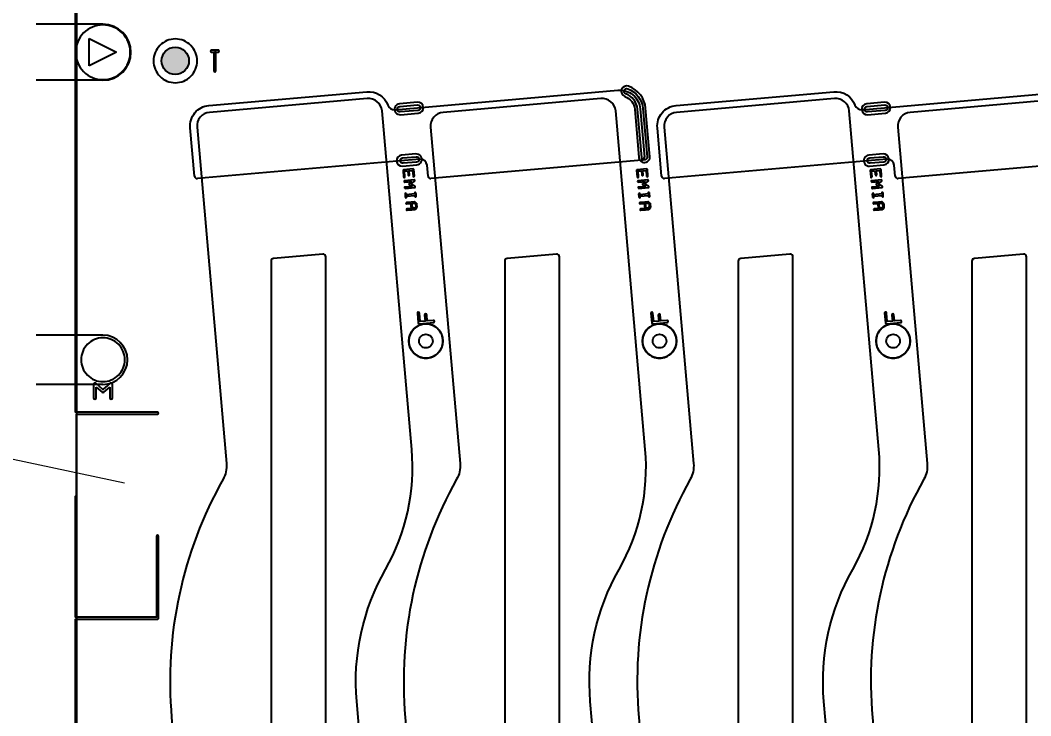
# Model space of a CAD drawing. Extents: x 2864 to 3941, y 2420 to 3182.
# Drawn here: x 3533.9 to 3607.8, y 2698.1 to 2749 of the extents above; entities that cross this region are included whole.
import ezdxf

# ---------------------------------------------------------------- set-up
doc = ezdxf.new("R2010")
doc.units = 0
for name, color, linetype in [('ada-b', 3, 'Continuous'), ('btr2_panel', 7, 'Continuous'), ('emi-panel', 2, 'Continuous'), ('emia-block-b', 5, 'Continuous')]:
    doc.layers.add(name, color=color, linetype=linetype)
doc.layers.add('備註', color=1, linetype='Continuous', lineweight=0)
doc.styles.get("Standard").update_dxf_attribs({"font": 'simplex.shx', "height": 2.7})

msp = doc.modelspace()

# ---------------------------------------------------------------- hatches: boundary and pattern name
at = {"layer": 'emia-block-b', "linetype": 'Continuous'}
msp.add_hatch(color=256, dxfattribs=at).paths.add_polyline_path([(3546.22166, 2746.05097, 1), (3544.22166, 2746.05097, 1)])

# ---------------------------------------------------------------- linework, layer by layer
at = {"layer": 'ada-b', "linetype": 'Continuous'}
for points in [[(3556.2348, 2669.41597), (3556.23502, 2731.70777, 0.440004), (3556.01759, 2731.907), (3552.41713, 2731.592, 0.388891), (3552.23456, 2731.39276), (3552.23462, 2673.78117, -0.440016), (3552.0172, 2673.58193), (3548.73462, 2673.86914, 1), (3548.38616, 2669.88432), (3556.01738, 2669.21674, 0.44002)], [(3556.23491, 2669.41598), (3556.23502, 2731.70777, 0.440004), (3556.01759, 2731.907), (3552.41713, 2731.592, 0.388891), (3552.23456, 2731.39276), (3552.23453, 2669.7309, 0.388895), (3552.41711, 2669.53166), (3556.01746, 2669.21672, 0.440063)], [(3573.3348, 2669.41597), (3573.33502, 2731.70777, 0.440004), (3573.11759, 2731.907), (3569.51713, 2731.592, 0.388891), (3569.33456, 2731.39276), (3569.33462, 2673.78117, -0.440016), (3569.1172, 2673.58193), (3565.83462, 2673.86914, 1), (3565.48616, 2669.88432), (3573.11738, 2669.21674, 0.44002)], [(3573.33491, 2669.41598), (3573.33502, 2731.70777, 0.440004), (3573.11759, 2731.907), (3569.51713, 2731.592, 0.388891), (3569.33456, 2731.39276), (3569.33453, 2669.7309, 0.388895), (3569.51711, 2669.53166), (3573.11746, 2669.21672, 0.440063)], [(3590.4348, 2669.41597), (3590.43502, 2731.70777, 0.440004), (3590.21759, 2731.907), (3586.61713, 2731.592, 0.388891), (3586.43456, 2731.39276), (3586.43462, 2673.78117, -0.440016), (3586.2172, 2673.58193), (3582.93462, 2673.86914, 1), (3582.58616, 2669.88432), (3590.21738, 2669.21674, 0.44002)], [(3590.43491, 2669.41598), (3590.43502, 2731.70777, 0.440004), (3590.21759, 2731.907), (3586.61713, 2731.592, 0.388891), (3586.43456, 2731.39276), (3586.43453, 2669.7309, 0.388895), (3586.61711, 2669.53166), (3590.21746, 2669.21672, 0.440063)], [(3607.5348, 2669.41597), (3607.53502, 2731.70777, 0.440004), (3607.31759, 2731.907), (3603.71713, 2731.592, 0.388891), (3603.53456, 2731.39276), (3603.53462, 2673.78117, -0.440016), (3603.3172, 2673.58193), (3600.03462, 2673.86914, 1), (3599.68616, 2669.88432), (3607.31738, 2669.21674, 0.44002)], [(3607.53491, 2669.41598), (3607.53502, 2731.70777, 0.440004), (3607.31759, 2731.907), (3603.71713, 2731.592, 0.388891), (3603.53456, 2731.39276), (3603.53453, 2669.7309, 0.388895), (3603.71711, 2669.53166), (3607.31746, 2669.21672, 0.440063)]]:
    msp.add_lwpolyline(points, format="xyb", close=True, dxfattribs=at)
at = {"layer": 'btr2_panel'}
for p, q in [((3538.92299, 2745.67608), (3538.92299, 2747.67608)), ((3538.92299, 2747.67608), (3540.92299, 2746.67608)), ((3540.92299, 2746.67608), (3538.92299, 2745.67608)), ((3562.76658, 2736.87186), (3562.46582, 2737.03646)), ((3579.86658, 2736.87186), (3579.56582, 2737.03646)), ((3596.96658, 2736.87186), (3596.66582, 2737.03646))]:
    msp.add_line(p, q, dxfattribs=at)
at = {"layer": 'btr2_panel', "linetype": 'Continuous'}
for points in [[(3791.92299, 2643.67608), (3537.92299, 2643.67608), (3537.92299, 2646.42608, 0.414215), (3539.17299, 2647.67608, 0.414215), (3537.92299, 2648.92608), (3537.92299, 2675.68276, -0.044688), (3537.42299, 2676.08572), (3537.42299, 2681.26645, -0.044688), (3537.92299, 2681.66941), (3537.92299, 2705.18838), (3543.92299, 2705.18838, 0.414239), (3543.99849, 2705.26388), (3543.99849, 2711.26388, 1), (3543.84749, 2711.26388), (3543.84749, 2705.33938), (3537.92299, 2705.33938), (3537.92299, 2714.18838, 0.414239), (3537.99849, 2714.26388), (3537.99849, 2720.18838), (3543.92299, 2720.18838, 1), (3543.92299, 2720.33938), (3537.92299, 2720.33938), (3537.92299, 2746.67608), (3537.92299, 2836.18276, -0.044688)], [(3578.40555, 2744.19751, 1), (3578.13259, 2743.44552, -0.291712), (3578.85308, 2742.5074), (3579.16265, 2738.96908, 1), (3579.9596, 2739.0388)], [(3579.76036, 2739.02137, -1), (3579.36188, 2738.98651), (3579.05232, 2742.52483, 0.29171), (3578.20083, 2743.63351, -1), (3578.33731, 2744.00951)], [(3578.33731, 2744.00951, -0.291711), (3579.4508, 2742.55969), (3579.76036, 2739.02137)], [(3579.9596, 2739.0388), (3579.65004, 2742.57712, 0.291712), (3578.40555, 2744.19751)], [(3562.46582, 2737.03646), (3562.73339, 2737.25075, 0.742511), (3562.69782, 2737.33962), (3562.0051, 2737.27902, 1), (3562.01382, 2737.1794), (3562.54202, 2737.22561)], [(3579.56582, 2737.03646), (3579.83339, 2737.25075, 0.742511), (3579.79782, 2737.33962), (3579.1051, 2737.27902, 1), (3579.11382, 2737.1794), (3579.64202, 2737.22561)], [(3596.66582, 2737.03646), (3596.93339, 2737.25075, 0.742511), (3596.89782, 2737.33962), (3596.2051, 2737.27902, 1), (3596.21382, 2737.1794), (3596.74202, 2737.22561)], [(3562.57371, 2736.86342), (3562.04551, 2736.81721, 1), (3562.05422, 2736.71759), (3562.74682, 2736.77818, 0.743044), (3562.76658, 2736.87186)], [(3562.54202, 2737.22561), (3562.34487, 2737.06771, 0.53607), (3562.35202, 2736.98474), (3562.57371, 2736.86342)], [(3579.67371, 2736.86342), (3579.14551, 2736.81721, 1), (3579.15422, 2736.71759), (3579.84682, 2736.77818, 0.743044), (3579.86658, 2736.87186)], [(3579.64202, 2737.22561), (3579.44487, 2737.06771, 0.53607), (3579.45202, 2736.98474), (3579.67371, 2736.86342)], [(3596.77371, 2736.86342), (3596.24551, 2736.81721, 1), (3596.25422, 2736.71759), (3596.94682, 2736.77818, 0.743044), (3596.96658, 2736.87186)], [(3596.74202, 2737.22561), (3596.54487, 2737.06771, 0.53607), (3596.55202, 2736.98474), (3596.77371, 2736.86342)], [(3540.62141, 2721.38057), (3540.62141, 2722.37395, 0.63678), (3540.4572, 2722.45061), (3539.92538, 2722.00743), (3539.39357, 2722.45061, 0.63678), (3539.22936, 2722.37395), (3539.22936, 2721.38057, 1), (3539.42936, 2721.38057), (3539.42936, 2722.16044)], [(3539.42936, 2722.16044), (3539.86137, 2721.80044, 0.362064), (3539.9894, 2721.80044), (3540.42141, 2722.16044)], [(3540.42141, 2722.16044), (3540.42141, 2721.38057, 1), (3540.62141, 2721.38057)]]:
    msp.add_lwpolyline(points, format="xyb", dxfattribs=at)
for points in [[(3541.92299, 2746.67608, 0.414214), (3539.92299, 2748.67608, 0.414214), (3537.92299, 2746.67608, 0.414214), (3539.92299, 2744.67608, 0.414214)], [(3546.82161, 2746.05097, 0.414214), (3545.22166, 2747.65091, 0.414214), (3543.62172, 2746.05097, 0.414214), (3545.22166, 2744.45102, 0.414214)], [(3548.36069, 2746.69089, 1), (3548.36069, 2746.84089), (3548.11234, 2746.84089), (3547.864, 2746.84089, 1), (3547.864, 2746.69089), (3548.03734, 2746.69089), (3548.03734, 2745.32549, 1), (3548.18734, 2745.32549), (3548.18734, 2746.69089)], [(3562.62299, 2678.84536, 0.145892), (3560.88788, 2687.29719, -0.101585), (3558.98035, 2693.69528), (3558.501, 2699.17421, -0.152268), (3560.60892, 2708.82848, 0.152268), (3562.52597, 2717.61012), (3560.35841, 2742.38538, 0.414215), (3559.27507, 2743.29442), (3547.71928, 2742.28342, 0.414215), (3546.81024, 2741.20007), (3548.96427, 2716.57941, -0.151039), (3548.71521, 2715.42479, 0.151026), (3544.95283, 2697.9889), (3545.43217, 2692.50997, 0.100411), (3548.83641, 2680.99401, -0.144694), (3549.0619, 2679.88277), (3547.4932, 2661.95482, 0.414156), (3548.40229, 2660.87153), (3559.95812, 2659.86035, 0.414232), (3561.04148, 2660.76932)], [(3579.72299, 2678.84536, 0.145892), (3577.98788, 2687.29719, -0.101585), (3576.08035, 2693.69528), (3575.601, 2699.17421, -0.152268), (3577.70892, 2708.82848, 0.152268), (3579.62597, 2717.61012), (3577.45841, 2742.38538, 0.414215), (3576.37507, 2743.29442), (3564.81928, 2742.28342, 0.414215), (3563.91024, 2741.20007), (3566.06427, 2716.57941, -0.151039), (3565.81521, 2715.42479, 0.151026), (3562.05283, 2697.9889), (3562.53217, 2692.50997, 0.100411), (3565.93641, 2680.99401, -0.144694), (3566.1619, 2679.88277), (3564.5932, 2661.95482, 0.414156), (3565.50229, 2660.87153), (3577.05812, 2659.86035, 0.414232), (3578.14148, 2660.76932)], [(3596.82299, 2678.84536, 0.145892), (3595.08788, 2687.29719, -0.101585), (3593.18035, 2693.69528), (3592.701, 2699.17421, -0.152268), (3594.80892, 2708.82848, 0.152268), (3596.72597, 2717.61012), (3594.55841, 2742.38538, 0.414215), (3593.47507, 2743.29442), (3581.91928, 2742.28342, 0.414215), (3581.01024, 2741.20007), (3583.16427, 2716.57941, -0.151039), (3582.91521, 2715.42479, 0.151026), (3579.15283, 2697.9889), (3579.63217, 2692.50997, 0.100411), (3583.03641, 2680.99401, -0.144694), (3583.2619, 2679.88277), (3581.6932, 2661.95482, 0.414156), (3582.60229, 2660.87153), (3594.15812, 2659.86035, 0.414232), (3595.24148, 2660.76932)], [(3613.92299, 2678.84536, 0.145892), (3612.18788, 2687.29719, -0.101585), (3610.28035, 2693.69528), (3609.801, 2699.17421, -0.152268), (3611.90892, 2708.82848, 0.152268), (3613.82597, 2717.61012), (3611.65841, 2742.38538, 0.414215), (3610.57507, 2743.29442), (3599.01928, 2742.28342, 0.414215), (3598.11024, 2741.20007), (3600.26427, 2716.57941, -0.151039), (3600.01521, 2715.42479, 0.151026), (3596.25283, 2697.9889), (3596.73217, 2692.50997, 0.100411), (3600.13641, 2680.99401, -0.144694), (3600.3619, 2679.88277), (3598.7932, 2661.95482, 0.414156), (3599.70229, 2660.87153), (3611.25812, 2659.86035, 0.414232), (3612.34148, 2660.76932)], [(3563.01208, 2742.22569, 1), (3562.94236, 2743.02265), (3561.63518, 2742.90828, 1), (3561.70491, 2742.11133)], [(3562.99465, 2742.42493), (3561.68747, 2742.31057, -1), (3561.65261, 2742.70905), (3562.95979, 2742.82341, -1)], [(3597.21208, 2742.22569, 1), (3597.14236, 2743.02265), (3595.83518, 2742.90828, 1), (3595.90491, 2742.11133)], [(3597.19465, 2742.42493), (3595.88747, 2742.31057, -1), (3595.85261, 2742.70905), (3597.15979, 2742.82341, -1)], [(3562.89833, 2738.4399, 1), (3562.8286, 2739.23686), (3561.77917, 2739.14504, 1), (3561.8489, 2738.34809)], [(3562.88089, 2738.63914), (3561.89948, 2738.55328, -1), (3561.86462, 2738.95176), (3562.84603, 2739.03762, -1)], [(3597.09833, 2738.4399, 1), (3597.0286, 2739.23686), (3595.97917, 2739.14504, 1), (3596.0489, 2738.34809)], [(3597.08089, 2738.63914), (3596.09948, 2738.55328, -1), (3596.06462, 2738.95176), (3597.04603, 2739.03762, -1)], [(3562.72267, 2737.62931), (3562.68226, 2738.09113, 0.414255), (3562.6281, 2738.13658), (3561.93538, 2738.07597, 0.414255), (3561.88993, 2738.02181), (3561.93033, 2737.55999, 1), (3562.02995, 2737.56871), (3561.9939, 2737.98071), (3562.24064, 2738.0023), (3562.26659, 2737.70575, 1), (3562.36621, 2737.71446), (3562.34026, 2738.01101), (3562.587, 2738.0326), (3562.62305, 2737.6206, 1)], [(3579.82267, 2737.62931), (3579.78226, 2738.09113, 0.414255), (3579.7281, 2738.13658), (3579.03538, 2738.07597, 0.414255), (3578.98993, 2738.02181), (3579.03033, 2737.55999, 1), (3579.12995, 2737.56871), (3579.0939, 2737.98071), (3579.34064, 2738.0023), (3579.36659, 2737.70575, 1), (3579.46621, 2737.71446), (3579.44026, 2738.01101), (3579.687, 2738.0326), (3579.72305, 2737.6206, 1)], [(3596.92267, 2737.62931), (3596.88226, 2738.09113, 0.414255), (3596.8281, 2738.13658), (3596.13538, 2738.07597, 0.414255), (3596.08993, 2738.02181), (3596.13033, 2737.55999, 1), (3596.22995, 2737.56871), (3596.1939, 2737.98071), (3596.44064, 2738.0023), (3596.46659, 2737.70575, 1), (3596.56621, 2737.71446), (3596.54026, 2738.01101), (3596.787, 2738.0326), (3596.82305, 2737.6206, 1)], [(3562.85201, 2736.15085), (3562.84192, 2736.2662), (3562.8419, 2736.26641), (3562.83181, 2736.38176, 1), (3562.73219, 2736.37305), (3562.73794, 2736.3074), (3562.14484, 2736.25551), (3562.1391, 2736.32116, 1), (3562.03948, 2736.31244), (3562.05968, 2736.08153, 1), (3562.1593, 2736.09025), (3562.15356, 2736.15589), (3562.74665, 2736.20778), (3562.75239, 2736.14214, 1)], [(3579.95201, 2736.15085), (3579.94192, 2736.2662), (3579.9419, 2736.26641), (3579.93181, 2736.38176, 1), (3579.83219, 2736.37305), (3579.83794, 2736.3074), (3579.24484, 2736.25551), (3579.2391, 2736.32116, 1), (3579.13948, 2736.31244), (3579.15968, 2736.08153, 1), (3579.2593, 2736.09025), (3579.25356, 2736.15589), (3579.84665, 2736.20778), (3579.85239, 2736.14214, 1)], [(3597.05201, 2736.15085), (3597.04192, 2736.2662), (3597.0419, 2736.26641), (3597.03181, 2736.38176, 1), (3596.93219, 2736.37305), (3596.93794, 2736.3074), (3596.34484, 2736.25551), (3596.3391, 2736.32116, 1), (3596.23948, 2736.31244), (3596.25968, 2736.08153, 1), (3596.3593, 2736.09025), (3596.35356, 2736.15589), (3596.94665, 2736.20778), (3596.95239, 2736.14214, 1)], [(3562.92172, 2735.35409), (3562.90156, 2735.58461, 0.2), (3562.88387, 2735.61875), (3562.75832, 2735.7241, 0.199997), (3562.72163, 2735.73559), (3562.49127, 2735.71544), (3562.49055, 2735.71538), (3562.14455, 2735.68511, 1), (3562.15327, 2735.58549), (3562.44982, 2735.61143), (3562.48151, 2735.24924), (3562.18496, 2735.22329, 1), (3562.19367, 2735.12367), (3562.53989, 2735.15396), (3562.54017, 2735.15399), (3562.77074, 2735.17416, 0.2), (3562.80488, 2735.19185), (3562.91023, 2735.3174, 0.199997)], [(3580.02172, 2735.35409), (3580.00156, 2735.58461, 0.2), (3579.98387, 2735.61875), (3579.85832, 2735.7241, 0.199997), (3579.82163, 2735.73559), (3579.59127, 2735.71544), (3579.59055, 2735.71538), (3579.24455, 2735.68511, 1), (3579.25327, 2735.58549), (3579.54982, 2735.61143), (3579.58151, 2735.24924), (3579.28496, 2735.22329, 1), (3579.29367, 2735.12367), (3579.63989, 2735.15396), (3579.64017, 2735.15399), (3579.87074, 2735.17416, 0.2), (3579.90488, 2735.19185), (3580.01023, 2735.3174, 0.199997)], [(3597.12172, 2735.35409), (3597.10156, 2735.58461, 0.2), (3597.08387, 2735.61875), (3596.95832, 2735.7241, 0.199997), (3596.92163, 2735.73559), (3596.69127, 2735.71544), (3596.69055, 2735.71538), (3596.34455, 2735.68511, 1), (3596.35327, 2735.58549), (3596.64982, 2735.61143), (3596.68151, 2735.24924), (3596.38496, 2735.22329, 1), (3596.39367, 2735.12367), (3596.73989, 2735.15396), (3596.74017, 2735.15399), (3596.97074, 2735.17416, 0.2), (3597.00488, 2735.19185), (3597.11023, 2735.3174, 0.199997)], [(3564.12148, 2726.9056, 1), (3564.10841, 2727.05503), (3563.66359, 2727.01611), (3563.62467, 2727.46093, 1), (3563.47524, 2727.44786), (3563.51416, 2727.00304), (3563.14405, 2726.97066), (3563.08998, 2727.58866, 1), (3562.94055, 2727.57559), (3563.00115, 2726.88287, 0.414234), (3563.08241, 2726.81469), (3563.6015, 2726.86011), (3563.60239, 2726.86018)], [(3581.22148, 2726.9056, 1), (3581.20841, 2727.05503), (3580.76359, 2727.01611), (3580.72467, 2727.46093, 1), (3580.57524, 2727.44786), (3580.61416, 2727.00304), (3580.24405, 2726.97066), (3580.18998, 2727.58866, 1), (3580.04055, 2727.57559), (3580.10115, 2726.88287, 0.414234), (3580.18241, 2726.81469), (3580.7015, 2726.86011), (3580.70239, 2726.86018)], [(3598.32148, 2726.9056, 1), (3598.30841, 2727.05503), (3597.86359, 2727.01611), (3597.82467, 2727.46093, 1), (3597.67524, 2727.44786), (3597.71416, 2727.00304), (3597.34405, 2726.97066), (3597.28998, 2727.58866, 1), (3597.14055, 2727.57559), (3597.20115, 2726.88287, 0.414234), (3597.28241, 2726.81469), (3597.8015, 2726.86011), (3597.80239, 2726.86018)], [(3564.81724, 2725.54396, 0.414215), (3563.56724, 2726.79396, 0.414215), (3562.31724, 2725.54396, 0.414215), (3563.56724, 2724.29396, 0.414215)], [(3581.91724, 2725.54396, 0.414215), (3580.66724, 2726.79396, 0.414215), (3579.41724, 2725.54396, 0.414215), (3580.66724, 2724.29396, 0.414215)], [(3599.01724, 2725.54396, 0.414215), (3597.76724, 2726.79396, 0.414215), (3596.51724, 2725.54396, 0.414215), (3597.76724, 2724.29396, 0.414215)], [(3541.52299, 2724.17608, 0.414215), (3539.92299, 2725.77608, 0.414215), (3538.32299, 2724.17608, 0.414215), (3539.92299, 2722.57608, 0.414215)], [(3564.06724, 2725.54396, -0.414217), (3563.56724, 2725.04396, -0.414217), (3563.06724, 2725.54396, -0.414217), (3563.56724, 2726.04396, -0.414217)], [(3581.16724, 2725.54396, -0.414217), (3580.66724, 2725.04396, -0.414217), (3580.16724, 2725.54396, -0.414217), (3580.66724, 2726.04396, -0.414217)], [(3598.26724, 2725.54396, -0.414217), (3597.76724, 2725.04396, -0.414217), (3597.26724, 2725.54396, -0.414217), (3597.76724, 2726.04396, -0.414217)]]:
    msp.add_lwpolyline(points, format="xyb", close=True, dxfattribs=at)
for points in [[(3562.82031, 2735.36582), (3562.74159, 2735.27199), (3562.58113, 2735.25795), (3562.54944, 2735.62015), (3562.7099, 2735.63418), (3562.80372, 2735.55546)], [(3579.92031, 2735.36582), (3579.84159, 2735.27199), (3579.68113, 2735.25795), (3579.64944, 2735.62015), (3579.8099, 2735.63418), (3579.90372, 2735.55546)], [(3597.02031, 2735.36582), (3596.94159, 2735.27199), (3596.78113, 2735.25795), (3596.74944, 2735.62015), (3596.9099, 2735.63418), (3597.00372, 2735.55546)]]:
    msp.add_lwpolyline(points, close=True, dxfattribs=at)
at = {"layer": 'emi-panel'}
for p, q in [((3539.92299, 2748.72608), (3535.02549, 2748.72608)), ((3539.92299, 2748.72608), (3535.02549, 2748.72608)), ((3539.92299, 2744.62608), (3535.02549, 2744.62608)), ((3539.92299, 2744.62608), (3535.02549, 2744.62608)), ((3563.11115, 2738.86005), (3546.83838, 2737.43637)), ((3579.37931, 2738.78727), (3563.93838, 2737.43637)), ((3597.31115, 2738.86005), (3581.03838, 2737.43637)), ((3613.57931, 2738.78727), (3598.13838, 2737.43637)), ((3563.72171, 2737.61817), (3563.65282, 2738.40553)), ((3597.92171, 2737.61817), (3597.85282, 2738.40553)), ((3539.92299, 2725.97608), (3535.02549, 2725.97608)), ((3539.92299, 2725.97608), (3535.02549, 2725.97608)), ((3539.92299, 2722.37608), (3535.02549, 2722.37608)), ((3539.92299, 2722.37608), (3535.02549, 2722.37608))]:
    msp.add_line(p, q, dxfattribs=at)
at = {"layer": 'emi-panel', "linetype": 'Continuous'}
msp.add_lwpolyline([(3788.02299, 2646.67608), (3538.02299, 2646.67608), (3538.02299, 3035.67608), (3788.02299, 3035.67608)], close=True, dxfattribs=at)
for points in [[(3561.28749, 2742.47634), (3577.62654, 2743.90582, -0.414215), (3579.25156, 2742.54226), (3579.56112, 2739.00394)], [(3595.48749, 2742.47634), (3611.82654, 2743.90582, -0.414215), (3613.45156, 2742.54226), (3613.76112, 2739.00394)], [(3546.62171, 2737.61817), (3546.31215, 2741.15649, -0.414215), (3547.6757, 2742.78152), (3559.23149, 2743.79252, -0.340733), (3560.77425, 2742.80484)], [(3580.82171, 2737.61817), (3580.51215, 2741.15649, -0.414215), (3581.8757, 2742.78152), (3593.43149, 2743.79252, -0.340733), (3594.97425, 2742.80484)]]:
    msp.add_lwpolyline(points, format="xyb", dxfattribs=at)
at = {"layer": 'emi-panel'}
for centre, radius in [((3545.22166, 2746.05097), 1), ((3563.56724, 2725.54396), 1.25), ((3580.66724, 2725.54396), 1.25), ((3597.76724, 2725.54396), 1.25)]:
    msp.add_circle(centre, radius, dxfattribs=at)
for centre, radius, start, end in [((3539.92299, 2746.67608), 2.05, 270, 90), ((3539.92299, 2746.67608), 2.05, 270, 90), ((3561.24394, 2742.97348), 0.49904, 199.749674, 275.006724), ((3595.44394, 2742.97348), 0.49904, 199.749674, 275.006724), ((3563.15473, 2738.36195), 0.5, 4.999956, 94.999956), ((3579.36188, 2738.98651), 0.2, 274.999677, 4.998963), ((3597.35473, 2738.36195), 0.5, 4.999956, 94.999956), ((3546.82095, 2737.63561), 0.2, 185.00039, 274.999677), ((3563.92095, 2737.63561), 0.2, 185.00039, 274.999677), ((3581.02095, 2737.63561), 0.2, 185.00039, 274.999677), ((3598.12095, 2737.63561), 0.2, 185.00039, 274.999677), ((3539.92299, 2724.17608), 1.8, 270, 90), ((3539.92299, 2724.17608), 1.8, 270, 90)]:
    msp.add_arc(centre, radius, start, end, dxfattribs=at)
at = {"layer": 'emia-block-b'}
msp.add_circle((3545.22166, 2746.05097), 1, dxfattribs=at)
at = {"layer": '備註', "linetype": 'Continuous'}
msp.add_line((3541.51336, 2715.15541), (3460.23436, 2732.24765), dxfattribs=at)

# ---------------------------------------------------------------- texts
at = {"layer": 'emia-block-b', "width": 0.5625}
msp.add_text('T', height=1.6, dxfattribs=at).set_placement((3547.83569, 2745.25049))

doc.saveas('drawing.dxf')
